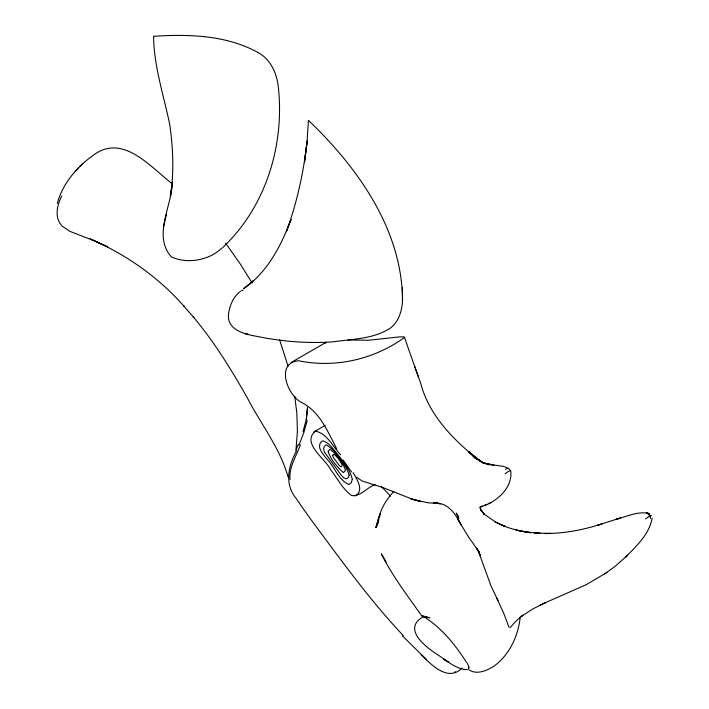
<?xml version="1.0" encoding="UTF-8"?>
<svg xmlns="http://www.w3.org/2000/svg" width="709" height="709" viewBox="0 0 709 709"><rect width="100%" height="100%" fill="white"/><g stroke="black" fill="none" stroke-linecap="round" stroke-linejoin="round"><path stroke-width="1.06" d="M253.45 280.782L243.524 288.723C267.541 272.229 281.074 245.89 291.044 219.365L286.542 231.161C297.186 202.154 303.682 171.702 307.148 141.038L304.453 162.476L307.015 141.915L308.424 120.335C357.77 167.43 402.57 230.336 402.508 301.21C401.897 311.109 398.626 321.842 390.402 328.045C373.306 339.292 351.584 339.053 332.025 341.951C306.882 343.493 281.686 341.543 257.048 336.385C245.482 334.409 227.226 330.208 228.44 314.982C229.353 306.164 233.066 296.885 240.307 291.452M520.246 616.91C518.314 635.92 509.487 654.939 493.748 666.354C486.711 670.617 476.98 675.03 469.225 669.987M296.034 449.107L297.408 431.338L296.867 413.542L294.749 396.171M171.702 186.963L170.337 196.615C174.175 172.845 173.156 148.456 169.779 124.704C163.744 95.334 153.95 66.575 153.578 36.283C189.073 34.041 226.579 35.06 258.448 52.732C270.209 59.272 276.218 72.088 278.079 84.947C285.195 143.821 266.256 206.798 222.378 247.866M307.493 407.675L306.341 419.586L307.52 407.329M652.183 518.075C649.417 534.054 636.567 545.948 625.657 557.079L627.554 555.271M480.339 507.945L480.808 506.465L479.887 507.626L482.173 506.04L480.347 506.846C495.999 502.77 512.882 488.2 510.737 470.891M172.402 181.708C172.092 206.115 152.479 235.406 171.321 256.853C187.034 264.297 208.951 260.416 221.5 248.38M422.981 617.282L423.574 616.635L429.716 617.796L422.103 615.696C440.794 626.729 455.018 644.313 466.531 662.454M163.566 226.88L166.385 214.659M378.987 519.121L377.994 523.357C379.005 511.26 385.634 500.173 393.841 491.479M379.483 517.012L380.228 513.839L378.172 519.006L376.275 527.567L377.578 522.32L375.788 527.611L377.445 523.393M57.278 203.474C62.649 183.321 77.316 166.482 94.12 154.633C123.632 133.576 150.751 167.501 172.296 183.746M302.991 431.852L306.501 418.532M307.21 420.49L303.789 432.791L299.012 445.039M295.733 450.711L298.241 444.472M300.43 444.773C296.353 456.144 288.74 467.116 290.034 479.674M296.486 451.021C288.208 465.831 284.212 484.548 296.353 498.657C308.291 516.746 321.682 533.815 334.453 551.31C356.202 580.343 378.331 609.217 403.288 635.601M61.727 195.994C58.501 202.544 56.117 209.988 57.562 217.335M340.586 454.761C332.867 446.803 327.035 433.164 315.248 431.169C301.228 443.683 325.794 458.883 330.846 470.032C337.608 478.566 342.544 489.006 351.513 495.502C360.181 497.151 367.218 487.225 375.132 484.557M78.318 168.095L75.305 171.418M348.013 339.948L368.609 340.24L399.282 336.935L403.891 336.828L404.538 337.449C374.263 359.295 335.437 368.396 298.657 360.757C274.534 362.689 287.925 397.262 302.982 403.173C320.335 412.709 327.992 432.233 336.748 448.85M510.099 627.58L515.78 621.332L522.87 615.208L521.638 616.192L532.973 608.88L545.638 602.544L539.434 605.459M79.993 166.349L82.439 163.956M627.305 555.51L615.315 566.145L604.715 573.944M324.873 343.431L326.291 342.208L291.186 362.476M462.179 667.949C448.274 682.288 431.364 665.015 421.332 654.726L426.012 659.157L402.455 635.858M250.206 283.343L253.468 280.755M505.162 473.727L508.84 471.095L510.586 470.625L508.495 468.348L503.31 466.336L487.225 464.111L493.836 465.015L484.513 463.145L489.121 464.82L482.519 462.33L474.108 457.332L483.786 463.261L475.606 457.819L482.696 462.826L468.631 451.633L476.909 458.705L476.466 458.315M421.527 617.769C403.713 629.583 424.859 646.05 435.361 653.255C445.349 659.308 455.107 669.243 467.355 669.757M645.518 518.899L649.949 515.842L651.509 515.47M606.904 572.447L586.627 584.491L543.635 603.474M505.588 469.393L507.44 468.33M313.688 432.109L325.263 425.267M355.28 495.972C364.63 490.601 356.787 478.992 353.055 472.531M454.664 672.132L455.435 671.689M484.814 505.225L486.986 504.303M488.492 503.682L490.885 502.663M241.14 290.805L242.877 290.141M599.725 524.58L597.35 525.334L620.836 517.845L615.642 519.484L618.425 518.589M602.047 523.836C583.667 529.853 564.444 533.478 545.061 533.567L550.858 533.398L534.329 533.044L540.293 533.381L524.563 531.812L516.046 530.066L530.97 532.734C518.616 531.236 506.386 527.868 495.396 521.948L505.517 526.654L500.43 524.474M617.964 518.731C628.085 516.117 638.712 510.87 649.276 513.626M433.624 503.018L438.517 503.417L427.864 502.77L412.735 499.349L382.869 487.544L362.184 481.039L356.689 477.317M433.748 503.027L438.517 503.417M437.054 503.301L440.457 503.798L435.716 503.08C449.107 503.213 455.701 514.716 461.364 525.174L457.385 518.545L468.241 536.518L479.444 552.568L476.616 548.084L480.179 555.156L478.469 551.505L491.142 586.29L497.922 600.355L496.805 598.263M245.119 333.638L248.097 334.072M495.396 521.948L484.105 514.096M472.788 455.905L475.136 457.863L468.605 452.262M476.909 458.705C452.333 438.587 429.007 414.969 420.694 383.294C415.217 368.042 409.82 352.763 404.538 337.449M648.106 514.167L649.949 515.842L650.658 518.447M381.407 486.578L390.597 496.167M351.584 471.955L342.934 459.84M484.212 514.185L480.303 509.133L484.407 514.557C482.563 511.295 480.223 510.551 480.321 507.733M225.595 243.098L240.129 263.792L252.032 282.856M422.715 617.255C408.207 596.588 392.564 576.461 381.309 553.764L386.201 562.007M497.275 599.14L503.966 613.897L509.009 627.323M57.606 218.212L59.591 222.794L61.967 226.003L69.766 231.302L94.589 240.954L107.839 246.98L90.132 238.889C125.901 254.274 158.408 277.122 184.154 306.421L183.294 305.455L193.814 317.526L193.273 316.914C214.34 341.96 231.506 369.93 247.592 398.343C261.098 424.531 280.215 448.345 288.084 477.086M279.585 339.868L288.084 366.225M418.62 377.463L414.721 366.58M468.631 667.08L468.782 668.986L468.126 668.959M402.508 301.21L402.402 287.535M467.222 663.137A55.107 6.762 48 0 1 468.986 667.453M332.76 455.364L333.062 456.995L338.884 464.989L340.143 466.38L341.392 466.664L342.101 465.716L341.765 463.987L338.556 458.98L334.737 454.682L333.46 454.336L332.76 455.364M328.17 451.509C330.527 459.388 337.342 467.125 343.333 472.611L345.469 470.608C343.307 462.339 337.147 454.434 330.243 449.488L329.446 449.612L328.17 451.509M352.293 479.452L351.221 482.82L348.748 484.495C338.299 479.851 334.524 466.487 326.494 458.661C323.02 454.106 315.904 446.741 321.797 441.273L322.994 440.883C330.669 443.329 334.666 451.677 339.841 457.323C344.654 464.191 350.733 470.971 352.293 479.452M349.2 475.057L348.376 477.538L346.462 478.859L343.785 477.831L341.189 475.083L324.438 452.147L323.552 448.726L324.492 446.183L326.37 444.853C336.81 451.42 345.115 463.402 349.2 475.057M420.747 501.6L410.378 498.578L420.747 501.6M649.692 513.777L646.386 512.802L649.692 513.777M448.416 662.082L443.533 658.989L448.416 662.082M457.854 515.629L456.206 513.086L458.874 518.616L457.854 515.629"/></g></svg>
